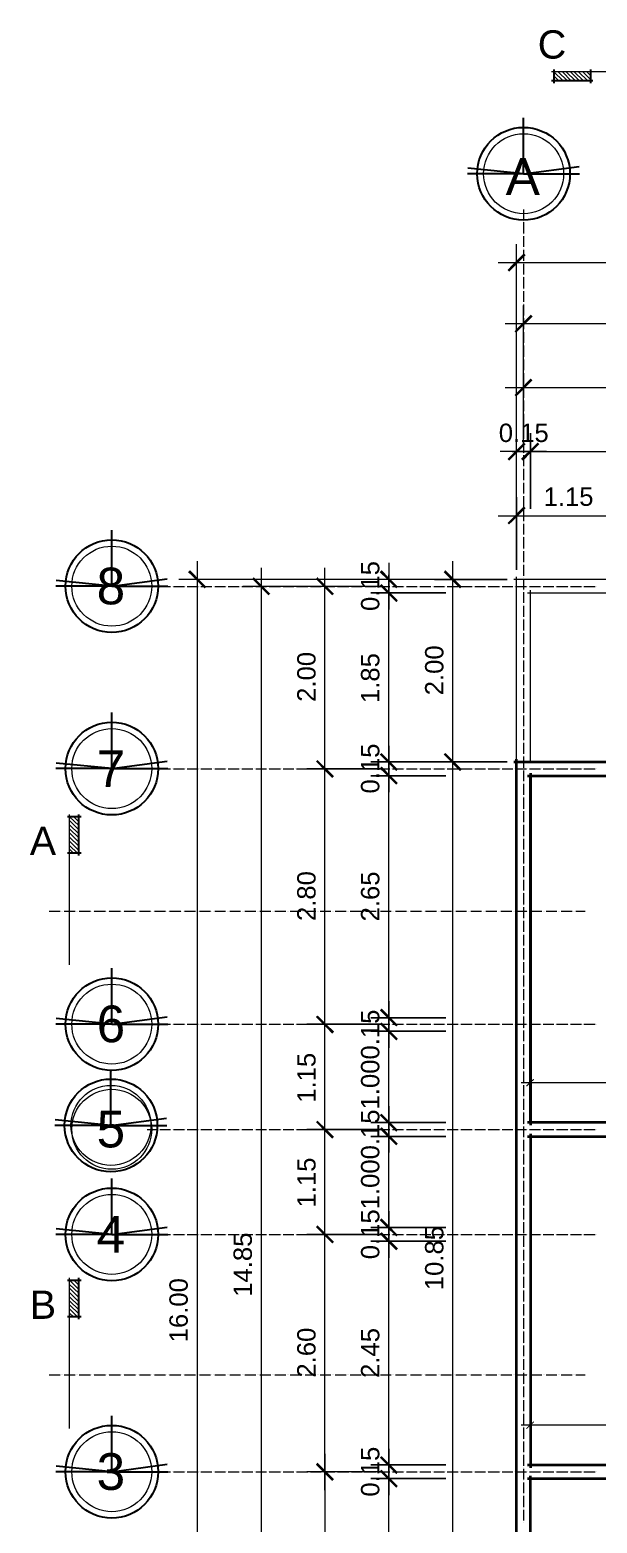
# Model space of a CAD drawing. Header units: millimetres. Extents: x 0 to 51.9, y -1.9 to 29.7.
# Drawn here: x 34.27 to 40.49, y 12.71 to 29.07 of the extents above; entities that cross this region are included whole.
import ezdxf

# ---------------------------------------------------------------- set-up
doc = ezdxf.new("R2010")
doc.units = ezdxf.units.MM
for name, color, linetype in [('PDF_0', 7, 'Continuous'), ('PDF_Acabados', 7, 'Continuous'), ('PDF_Arquitectura', 7, 'Continuous'), ('PDF_Ejes', 7, 'Continuous'), ('PDF_Muros', 7, 'Continuous'), ('PDF_Text', 7, 'Continuous')]:
    doc.layers.add(name, color=color, linetype=linetype)
doc.styles.add('PDF ArialMT', font='arial.ttf')

msp = doc.modelspace()

# ---------------------------------------------------------------- hatches: boundary and pattern name
at = {"layer": 'PDF_0', "transparency": 33554559}
for points in [[(39.703, 26.599), (39.682, 26.616), (39.504, 26.438), (39.521, 26.417)], [(39.779, 25.926), (39.758, 25.947), (39.58, 25.765), (39.597, 25.748)], [(39.779, 25.227), (39.758, 25.248), (39.58, 25.066), (39.597, 25.049)], [(39.504, 24.368), (39.521, 24.346), (39.703, 24.528), (39.682, 24.545)], [(39.673, 24.346), (39.851, 24.528), (39.834, 24.545), (39.652, 24.368)], [(39.703, 23.826), (39.682, 23.847), (39.504, 23.665), (39.521, 23.648)], [(36.185, 22.949), (36.202, 22.966), (36.024, 23.148), (36.003, 23.127)], [(36.883, 22.873), (36.905, 22.89), (36.723, 23.072), (36.706, 23.051)], [(37.582, 22.873), (37.603, 22.89), (37.421, 23.072), (37.404, 23.051)], [(38.124, 23.148), (38.103, 23.127), (38.285, 22.949), (38.302, 22.966)], [(38.983, 22.949), (39.004, 22.966), (38.822, 23.148), (38.805, 23.127)], [(38.103, 22.979), (38.285, 22.797), (38.302, 22.818), (38.124, 22.996)], [(38.302, 20.968), (38.124, 21.146), (38.103, 21.129), (38.285, 20.947)], [(39.004, 20.968), (38.822, 21.146), (38.805, 21.129), (38.983, 20.947)], [(37.603, 20.892), (37.421, 21.07), (37.404, 21.053), (37.582, 20.871)], [(38.103, 20.977), (38.285, 20.799), (38.302, 20.816), (38.124, 20.998)], [(38.302, 18.166), (38.124, 18.348), (38.103, 18.327), (38.285, 18.149)], [(37.603, 18.094), (37.421, 18.271), (37.404, 18.255), (37.582, 18.073)], [(38.103, 18.178), (38.285, 17.996), (38.302, 18.017), (38.124, 18.195)], [(39.796, 17.569), (39.788, 17.577), (39.707, 17.501), (39.716, 17.493)], [(38.302, 17.018), (38.124, 17.196), (38.103, 17.179), (38.285, 16.997)], [(37.603, 16.942), (37.421, 17.12), (37.404, 17.103), (37.582, 16.921)], [(38.103, 17.027), (38.285, 16.849), (38.302, 16.866), (38.124, 17.048)], [(38.302, 15.867), (38.124, 16.049), (38.103, 16.028), (38.285, 15.85)], [(37.603, 15.791), (37.421, 15.973), (37.404, 15.952), (37.582, 15.774)], [(38.103, 15.88), (38.285, 15.698), (38.302, 15.719), (38.124, 15.897)], [(39.796, 13.818), (39.788, 13.826), (39.707, 13.75), (39.716, 13.742)], [(38.302, 13.268), (38.124, 13.445), (38.103, 13.428), (38.285, 13.246)], [(37.603, 13.191), (37.421, 13.373), (37.404, 13.352), (37.582, 13.174)], [(38.103, 13.28), (38.285, 13.098), (38.302, 13.119), (38.124, 13.297)]]:
    msp.add_hatch(color=256, dxfattribs=at).paths.add_polyline_path(points)

# ---------------------------------------------------------------- linework, layer by layer
for p, q in [((39.68, 27.49), (39.68, 28.103)), ((39.68, 27.49), (39.066, 27.49)), ((39.68, 27.49), (39.069, 27.551)), ((39.68, 27.49), (40.288, 27.571)), ((39.68, 27.49), (40.293, 27.49)), ((35.167, 22.973), (35.167, 23.586)), ((35.167, 22.973), (34.553, 22.973)), ((35.167, 22.973), (34.556, 23.034)), ((35.167, 22.973), (35.775, 23.054)), ((35.167, 22.973), (35.78, 22.973)), ((35.167, 20.975), (35.167, 21.588)), ((35.167, 20.975), (34.553, 20.975)), ((35.167, 20.975), (34.556, 21.035)), ((35.167, 20.975), (35.775, 21.055)), ((35.167, 20.975), (35.78, 20.975)), ((35.167, 18.176), (35.167, 18.79)), ((35.167, 18.176), (34.553, 18.176)), ((35.167, 18.176), (34.556, 18.237)), ((35.167, 18.176), (35.775, 18.257)), ((35.167, 18.176), (35.78, 18.176)), ((35.158, 17.067), (35.158, 17.68)), ((35.158, 17.067), (34.544, 17.067)), ((35.158, 17.067), (34.547, 17.127)), ((35.158, 17.067), (35.766, 17.147)), ((35.158, 17.067), (35.771, 17.067)), ((35.167, 15.873), (35.167, 16.487)), ((35.167, 15.873), (34.553, 15.873)), ((35.167, 15.873), (34.556, 15.934)), ((35.167, 15.873), (35.775, 15.954)), ((35.167, 15.873), (35.78, 15.873)), ((35.167, 13.274), (35.167, 13.887)), ((35.167, 13.274), (34.553, 13.274)), ((35.167, 13.274), (34.556, 13.335)), ((35.167, 13.274), (35.775, 13.355)), ((35.167, 13.274), (35.78, 13.274))]:
    msp.add_line(p, q)
for centre in [(39.68, 27.49), (35.167, 22.973), (35.167, 20.975), (35.167, 18.176), (35.158, 17.067), (35.167, 15.873), (35.167, 13.274)]:
    msp.add_circle(centre, 0.508)
at = {"layer": 'PDF_Acabados', "lineweight": 25}
for points in [[(40.012, 28.631), (40.012, 28.483)], [(40.414, 28.631), (40.414, 28.483)], [(40.44, 28.508), (39.987, 28.508)], [(34.83, 20.447), (34.682, 20.447)], [(34.805, 20.024), (34.805, 20.473)], [(34.83, 20.05), (34.682, 20.05)], [(34.805, 14.944), (34.805, 15.397)], [(34.682, 15.372), (34.83, 15.372)], [(34.83, 14.969), (34.682, 14.969)]]:
    msp.add_lwpolyline(points, dxfattribs=at)
at = {"layer": 'PDF_Acabados', "color": 8, "lineweight": 5, "true_color": 0x808080}
for points in [[(41.638, 28.605), (39.987, 28.605)], [(34.703, 18.826), (34.703, 20.473)], [(34.703, 13.746), (34.703, 15.397)]]:
    msp.add_lwpolyline(points, dxfattribs=at)
at = {"layer": 'PDF_Acabados', "lineweight": 9}
for points in [[(40.012, 28.605), (40.114, 28.508)], [(40.012, 28.563), (40.067, 28.508)], [(40.012, 28.516), (40.025, 28.508)], [(40.059, 28.605), (40.16, 28.508)], [(40.105, 28.605), (40.203, 28.508)], [(40.147, 28.605), (40.249, 28.508)], [(40.194, 28.605), (40.291, 28.508)], [(40.236, 28.605), (40.338, 28.508)], [(40.283, 28.605), (40.385, 28.508)], [(40.33, 28.605), (40.414, 28.521)], [(40.372, 28.605), (40.414, 28.567)], [(34.703, 20.447), (34.805, 20.35)], [(34.75, 20.447), (34.805, 20.392)], [(34.796, 20.447), (34.805, 20.439)], [(34.703, 20.405), (34.805, 20.304)], [(34.703, 20.359), (34.805, 20.261)], [(34.703, 20.316), (34.805, 20.215)], [(34.703, 20.27), (34.805, 20.168)], [(34.703, 20.223), (34.805, 20.126)], [(34.703, 20.181), (34.805, 20.079)], [(34.703, 20.134), (34.792, 20.05)], [(34.703, 20.092), (34.746, 20.05)], [(34.703, 15.372), (34.805, 15.27)], [(34.703, 15.325), (34.805, 15.228)], [(34.703, 15.283), (34.805, 15.181)], [(34.703, 15.236), (34.805, 15.135)], [(34.75, 15.372), (34.805, 15.317)], [(34.796, 15.372), (34.805, 15.359)], [(34.703, 15.19), (34.805, 15.092)], [(34.703, 15.147), (34.805, 15.046)], [(34.703, 15.101), (34.805, 15.003)], [(34.703, 15.058), (34.792, 14.969)], [(34.703, 15.012), (34.746, 14.969)]]:
    msp.add_lwpolyline(points, dxfattribs=at)
at = {"layer": 'PDF_Arquitectura', "color": 250, "lineweight": 18, "true_color": 0x404040}
for points in [[(39.601, 23.949), (39.601, 23.153), (39.601, 26.717)], [(39.402, 26.518), (46.802, 26.518)], [(39.678, 25.223), (39.678, 26.048)], [(46.73, 25.845), (39.479, 25.845)], [(39.678, 24.52), (39.678, 25.346)], [(43.78, 25.147), (39.479, 25.147)], [(39.601, 23.821), (39.601, 24.647)], [(39.932, 24.448), (39.754, 24.448), (39.601, 24.448), (39.424, 24.448)], [(39.555, 24.448), (43.704, 24.448)], [(39.402, 23.745), (40.952, 23.745)], [(36.105, 6.85), (36.105, 23.246)], [(38.204, 23.229), (38.204, 23.047), (38.204, 22.899), (38.204, 22.717)], [(38.903, 20.845), (38.903, 23.246)], [(37.502, 20.773), (37.502, 23.174)], [(38.204, 20.845), (38.204, 23.098)], [(38.704, 23.047), (39.5, 23.047), (35.901, 23.047)], [(38.128, 22.971), (37.303, 22.971)], [(38.827, 23.047), (38.005, 23.047)], [(37.502, 17.971), (37.502, 21.171)], [(38.204, 21.226), (38.204, 21.049), (38.204, 20.896), (38.204, 20.718)], [(38.903, 9.999), (38.903, 21.248)], [(38.204, 18.047), (38.204, 21.095)], [(37.502, 16.824), (37.502, 18.373)], [(38.204, 18.428), (38.204, 18.246), (38.204, 18.098), (38.204, 17.916)], [(38.204, 16.896), (38.204, 18.297)], [(42.404, 17.535), (39.652, 17.535)], [(39.754, 17.171), (39.754, 17.636)], [(37.502, 15.672), (37.502, 17.222)], [(38.204, 17.277), (38.204, 17.099), (38.204, 16.946), (38.204, 16.769)], [(38.204, 15.748), (38.204, 17.145)], [(37.502, 13.073), (37.502, 16.074)], [(38.204, 16.129), (38.204, 15.947), (38.204, 15.799), (38.204, 15.617)], [(38.204, 13.149), (38.204, 15.998)], [(43.953, 13.784), (39.652, 13.784)], [(39.754, 13.454), (39.754, 13.886)], [(38.204, 13.526), (38.204, 13.348), (38.204, 13.2), (38.204, 13.018)], [(38.128, 13.272), (37.303, 13.272)], [(38.204, 10.148), (38.204, 13.399)]]:
    msp.add_lwpolyline(points, dxfattribs=at)
for points in [[(39.754, 24.647), (39.754, 23.821)], [(38.005, 22.899), (38.827, 22.899)], [(37.303, 20.972), (38.128, 20.972)], [(38.005, 21.049), (38.827, 21.049)], [(38.704, 21.049), (39.5, 21.049)], [(38.005, 20.896), (38.827, 20.896)], [(37.303, 18.174), (38.128, 18.174)], [(38.005, 18.246), (38.827, 18.246)], [(38.005, 18.098), (38.827, 18.098)], [(37.303, 17.023), (38.128, 17.023)], [(38.005, 17.099), (38.827, 17.099)], [(38.005, 16.946), (38.827, 16.946)], [(37.303, 15.871), (38.128, 15.871)], [(38.005, 15.947), (38.827, 15.947)], [(38.005, 15.799), (38.827, 15.799)], [(38.005, 13.348), (38.827, 13.348)], [(38.005, 13.2), (38.827, 13.2)]]:
    msp.add_lwpolyline(points, close=True, dxfattribs=at)
at = {"layer": 'PDF_Arquitectura', "lineweight": 5}
for points in [[(34.479, 19.414), (34.602, 19.414)], [(34.614, 19.414), (34.614, 19.414)], [(34.631, 19.414), (34.631, 19.414)], [(34.644, 19.414), (34.767, 19.414)], [(34.779, 19.414), (34.779, 19.414)], [(34.796, 19.414), (34.796, 19.414)], [(34.809, 19.414), (34.932, 19.414)], [(34.945, 19.414), (34.945, 19.414)], [(34.962, 19.414), (34.962, 19.414)], [(34.974, 19.414), (35.097, 19.414)], [(35.11, 19.414), (35.11, 19.414)], [(35.127, 19.414), (35.127, 19.414)], [(35.139, 19.414), (35.262, 19.414)], [(35.275, 19.414), (35.275, 19.414)], [(35.292, 19.414), (35.292, 19.414)], [(35.304, 19.414), (35.427, 19.414)], [(35.44, 19.414), (35.44, 19.414)], [(35.457, 19.414), (35.457, 19.414)], [(35.47, 19.414), (35.592, 19.414)], [(35.605, 19.414), (35.605, 19.414)], [(35.622, 19.414), (35.622, 19.414)], [(35.635, 19.414), (35.757, 19.414)], [(35.77, 19.414), (35.77, 19.414)], [(35.787, 19.414), (35.787, 19.414)], [(35.8, 19.414), (35.923, 19.414)], [(35.935, 19.414), (35.935, 19.414)], [(35.952, 19.414), (35.952, 19.414)], [(35.965, 19.414), (36.083, 19.414)], [(36.1, 19.414), (36.1, 19.414)], [(36.117, 19.414), (36.117, 19.414)], [(36.13, 19.414), (36.248, 19.414)], [(36.265, 19.414), (36.265, 19.414)], [(36.282, 19.414), (36.282, 19.414)], [(36.295, 19.414), (36.414, 19.414)], [(36.431, 19.414), (36.431, 19.414)], [(36.447, 19.414), (36.447, 19.414)], [(36.46, 19.414), (36.579, 19.414)], [(36.596, 19.414), (36.596, 19.414)], [(36.608, 19.414), (36.608, 19.414)], [(36.625, 19.414), (36.744, 19.414)], [(36.761, 19.414), (36.761, 19.414)], [(36.773, 19.414), (36.773, 19.414)], [(36.79, 19.414), (36.909, 19.414)], [(36.926, 19.414), (36.926, 19.414)], [(36.939, 19.414), (36.939, 19.414)], [(36.955, 19.414), (37.074, 19.414)], [(37.091, 19.414), (37.091, 19.414)], [(37.104, 19.414), (37.104, 19.414)], [(37.121, 19.414), (37.239, 19.414)], [(37.256, 19.414), (37.256, 19.414)], [(37.269, 19.414), (37.269, 19.414)], [(37.286, 19.414), (37.404, 19.414)], [(37.421, 19.414), (37.421, 19.414)], [(37.434, 19.414), (37.434, 19.414)], [(37.451, 19.414), (37.569, 19.414)], [(37.586, 19.414), (37.586, 19.414)], [(37.599, 19.414), (37.599, 19.414)], [(37.616, 19.414), (37.734, 19.414)], [(37.751, 19.414), (37.751, 19.414)], [(37.764, 19.414), (37.764, 19.414)], [(37.781, 19.414), (37.9, 19.414)], [(37.916, 19.414), (37.916, 19.414)], [(37.929, 19.414), (37.929, 19.414)], [(37.946, 19.414), (38.065, 19.414)], [(38.082, 19.414), (38.082, 19.414)], [(38.094, 19.414), (38.094, 19.414)], [(38.111, 19.414), (38.23, 19.414)], [(38.247, 19.414), (38.247, 19.414)], [(38.259, 19.414), (38.259, 19.414)], [(38.276, 19.414), (38.395, 19.414)], [(38.412, 19.414), (38.412, 19.414)], [(38.424, 19.414), (38.424, 19.414)], [(38.441, 19.414), (38.56, 19.414)], [(38.577, 19.414), (38.577, 19.414)], [(38.59, 19.414), (38.59, 19.414)], [(38.606, 19.414), (38.725, 19.414)], [(38.742, 19.414), (38.742, 19.414)], [(38.755, 19.414), (38.755, 19.414)], [(38.772, 19.414), (38.89, 19.414)], [(38.907, 19.414), (38.907, 19.414)], [(38.92, 19.414), (38.92, 19.414)], [(38.937, 19.414), (39.055, 19.414)], [(39.072, 19.414), (39.072, 19.414)], [(39.085, 19.414), (39.085, 19.414)], [(39.102, 19.414), (39.22, 19.414)], [(39.237, 19.414), (39.237, 19.414)], [(39.25, 19.414), (39.25, 19.414)], [(39.267, 19.414), (39.385, 19.414)], [(39.402, 19.414), (39.402, 19.414)], [(39.415, 19.414), (39.415, 19.414)], [(39.432, 19.414), (39.551, 19.414)], [(39.567, 19.414), (39.567, 19.414)], [(39.58, 19.414), (39.58, 19.414)], [(39.597, 19.414), (39.716, 19.414)], [(39.728, 19.414), (39.728, 19.414)], [(39.745, 19.414), (39.745, 19.414)], [(39.762, 19.414), (39.881, 19.414)], [(39.893, 19.414), (39.893, 19.414)], [(39.91, 19.414), (39.91, 19.414)], [(39.927, 19.414), (40.046, 19.414)], [(40.059, 19.414), (40.059, 19.414)], [(40.075, 19.414), (40.075, 19.414)], [(40.092, 19.414), (40.211, 19.414)], [(40.224, 19.414), (40.224, 19.414)], [(40.241, 19.414), (40.241, 19.414)], [(40.253, 19.414), (40.355, 19.414)], [(34.479, 14.334), (34.602, 14.334)], [(34.614, 14.334), (34.614, 14.334)], [(34.631, 14.334), (34.631, 14.334)], [(34.644, 14.334), (34.767, 14.334)], [(34.779, 14.334), (34.779, 14.334)], [(34.796, 14.334), (34.796, 14.334)], [(34.809, 14.334), (34.932, 14.334)], [(34.945, 14.334), (34.945, 14.334)], [(34.962, 14.334), (34.962, 14.334)], [(34.974, 14.334), (35.097, 14.334)], [(35.11, 14.334), (35.11, 14.334)], [(35.127, 14.334), (35.127, 14.334)], [(35.139, 14.334), (35.262, 14.334)], [(35.275, 14.334), (35.275, 14.334)], [(35.292, 14.334), (35.292, 14.334)], [(35.304, 14.334), (35.427, 14.334)], [(35.44, 14.334), (35.44, 14.334)], [(35.457, 14.334), (35.457, 14.334)], [(35.47, 14.334), (35.592, 14.334)], [(35.605, 14.334), (35.605, 14.334)], [(35.622, 14.334), (35.622, 14.334)], [(35.635, 14.334), (35.757, 14.334)], [(35.77, 14.334), (35.77, 14.334)], [(35.787, 14.334), (35.787, 14.334)], [(35.8, 14.334), (35.923, 14.334)], [(35.935, 14.334), (35.935, 14.334)], [(35.952, 14.334), (35.952, 14.334)], [(35.965, 14.334), (36.083, 14.334)], [(36.1, 14.334), (36.1, 14.334)], [(36.117, 14.334), (36.117, 14.334)], [(36.13, 14.334), (36.248, 14.334)], [(36.265, 14.334), (36.265, 14.334)], [(36.282, 14.334), (36.282, 14.334)], [(36.295, 14.334), (36.414, 14.334)], [(36.431, 14.334), (36.431, 14.334)], [(36.447, 14.334), (36.447, 14.334)], [(36.46, 14.334), (36.579, 14.334)], [(36.596, 14.334), (36.596, 14.334)], [(36.608, 14.334), (36.608, 14.334)], [(36.625, 14.334), (36.744, 14.334)], [(36.761, 14.334), (36.761, 14.334)], [(36.773, 14.334), (36.773, 14.334)], [(36.79, 14.334), (36.909, 14.334)], [(36.926, 14.334), (36.926, 14.334)], [(36.939, 14.334), (36.939, 14.334)], [(36.955, 14.334), (37.074, 14.334)], [(37.091, 14.334), (37.091, 14.334)], [(37.104, 14.334), (37.104, 14.334)], [(37.121, 14.334), (37.239, 14.334)], [(37.256, 14.334), (37.256, 14.334)], [(37.269, 14.334), (37.269, 14.334)], [(37.286, 14.334), (37.404, 14.334)], [(37.421, 14.334), (37.421, 14.334)], [(37.434, 14.334), (37.434, 14.334)], [(37.451, 14.334), (37.569, 14.334)], [(37.586, 14.334), (37.586, 14.334)], [(37.599, 14.334), (37.599, 14.334)], [(37.616, 14.334), (37.734, 14.334)], [(37.751, 14.334), (37.751, 14.334)], [(37.764, 14.334), (37.764, 14.334)], [(37.781, 14.334), (37.9, 14.334)], [(37.916, 14.334), (37.916, 14.334)], [(37.929, 14.334), (37.929, 14.334)], [(37.946, 14.334), (38.065, 14.334)], [(38.082, 14.334), (38.082, 14.334)], [(38.094, 14.334), (38.094, 14.334)], [(38.111, 14.334), (38.23, 14.334)], [(38.247, 14.334), (38.247, 14.334)], [(38.259, 14.334), (38.259, 14.334)], [(38.276, 14.334), (38.395, 14.334)], [(38.412, 14.334), (38.412, 14.334)], [(38.424, 14.334), (38.424, 14.334)], [(38.441, 14.334), (38.56, 14.334)], [(38.577, 14.334), (38.577, 14.334)], [(38.59, 14.334), (38.59, 14.334)], [(38.606, 14.334), (38.725, 14.334)], [(38.742, 14.334), (38.742, 14.334)], [(38.755, 14.334), (38.755, 14.334)], [(38.772, 14.334), (38.89, 14.334)], [(38.907, 14.334), (38.907, 14.334)], [(38.92, 14.334), (38.92, 14.334)], [(38.937, 14.334), (39.055, 14.334)], [(39.072, 14.334), (39.072, 14.334)], [(39.085, 14.334), (39.085, 14.334)], [(39.102, 14.334), (39.22, 14.334)], [(39.237, 14.334), (39.237, 14.334)], [(39.25, 14.334), (39.25, 14.334)], [(39.267, 14.334), (39.385, 14.334)], [(39.402, 14.334), (39.402, 14.334)], [(39.415, 14.334), (39.415, 14.334)], [(39.432, 14.334), (39.551, 14.334)], [(39.567, 14.334), (39.567, 14.334)], [(39.58, 14.334), (39.58, 14.334)], [(39.597, 14.334), (39.716, 14.334)], [(39.728, 14.334), (39.728, 14.334)], [(39.745, 14.334), (39.745, 14.334)], [(39.762, 14.334), (39.881, 14.334)], [(39.893, 14.334), (39.893, 14.334)], [(39.91, 14.334), (39.91, 14.334)], [(39.927, 14.334), (40.046, 14.334)], [(40.059, 14.334), (40.059, 14.334)], [(40.075, 14.334), (40.075, 14.334)], [(40.092, 14.334), (40.211, 14.334)], [(40.224, 14.334), (40.224, 14.334)], [(40.241, 14.334), (40.241, 14.334)], [(40.253, 14.334), (40.355, 14.334)]]:
    msp.add_lwpolyline(points, dxfattribs=at)
at = {"layer": 'PDF_Ejes', "lineweight": 9}
for points in [[(39.678, 27.098), (39.678, 26.988)], [(39.678, 26.971), (39.678, 26.971)], [(39.678, 26.958), (39.678, 26.836)], [(39.678, 26.823), (39.678, 26.823)], [(39.678, 26.806), (39.678, 26.688)], [(39.678, 26.671), (39.678, 26.671)], [(39.678, 26.658), (39.678, 26.535)], [(39.678, 26.522), (39.678, 26.522)], [(39.678, 26.505), (39.678, 26.387)], [(39.678, 26.37), (39.678, 26.37)], [(39.678, 26.357), (39.678, 26.235)], [(39.678, 26.222), (39.678, 26.222)], [(39.678, 26.205), (39.678, 26.086)], [(39.678, 26.074), (39.678, 26.074)], [(39.678, 26.057), (39.678, 25.938)], [(39.678, 25.921), (39.678, 25.921)], [(39.678, 25.909), (39.678, 25.786)], [(39.678, 25.773), (39.678, 25.773)], [(39.678, 25.756), (39.678, 25.638)], [(39.678, 25.621), (39.678, 25.621)], [(39.678, 25.608), (39.678, 25.485)], [(39.678, 25.473), (39.678, 25.473)], [(39.678, 25.456), (39.678, 25.337)], [(39.678, 25.32), (39.678, 25.32)], [(39.678, 25.307), (39.678, 25.185)], [(39.678, 25.172), (39.678, 25.172)], [(39.678, 25.155), (39.678, 25.036)], [(39.678, 25.024), (39.678, 25.024)], [(39.678, 25.007), (39.678, 24.888)], [(39.678, 24.871), (39.678, 24.871)], [(39.678, 24.859), (39.678, 24.736)], [(39.678, 24.723), (39.678, 24.723)], [(39.678, 24.706), (39.678, 24.588)], [(39.678, 24.571), (39.678, 24.571)], [(39.678, 24.558), (39.678, 24.435)], [(39.678, 24.423), (39.678, 24.423)], [(39.678, 24.406), (39.678, 24.287)], [(39.678, 24.27), (39.678, 24.27)], [(39.678, 24.258), (39.678, 24.135)], [(39.678, 24.122), (39.678, 24.122)], [(39.678, 24.105), (39.678, 23.987)], [(39.678, 23.974), (39.678, 23.974)], [(39.678, 23.957), (39.678, 23.838)], [(39.678, 23.821), (39.678, 23.821)], [(39.678, 23.809), (39.678, 23.686)], [(39.678, 23.673), (39.678, 23.673)], [(39.678, 23.656), (39.678, 23.538)], [(39.678, 23.521), (39.678, 23.521)], [(39.678, 23.508), (39.678, 23.385)], [(39.678, 23.373), (39.678, 23.373)], [(39.678, 23.356), (39.678, 23.237)], [(39.678, 23.22), (39.678, 23.22)], [(39.678, 23.208), (39.678, 23.085)], [(39.678, 23.072), (39.678, 23.072)], [(35.554, 22.971), (35.664, 22.971)], [(35.677, 22.971), (35.677, 22.971)], [(35.694, 22.971), (35.812, 22.971)], [(35.829, 22.971), (35.829, 22.971)], [(35.842, 22.971), (35.965, 22.971)], [(35.978, 22.971), (35.978, 22.971)], [(35.994, 22.971), (36.113, 22.971)], [(36.13, 22.971), (36.13, 22.971)], [(36.143, 22.971), (36.265, 22.971)], [(36.278, 22.971), (36.278, 22.971)], [(36.295, 22.971), (36.414, 22.971)], [(36.426, 22.971), (36.426, 22.971)], [(36.443, 22.971), (36.562, 22.971)], [(36.579, 22.971), (36.579, 22.971)], [(36.591, 22.971), (36.714, 22.971)], [(36.727, 22.971), (36.727, 22.971)], [(36.744, 22.971), (36.862, 22.971)], [(36.879, 22.971), (36.879, 22.971)], [(36.892, 22.971), (37.015, 22.971)], [(37.027, 22.971), (37.027, 22.971)], [(37.044, 22.971), (37.163, 22.971)], [(37.18, 22.971), (37.18, 22.971)], [(37.193, 22.971), (37.315, 22.971)], [(37.328, 22.971), (37.328, 22.971)], [(37.345, 22.971), (37.463, 22.971)], [(37.48, 22.971), (37.48, 22.971)], [(37.493, 22.971), (37.612, 22.971)], [(37.629, 22.971), (37.629, 22.971)], [(37.641, 22.971), (37.764, 22.971)], [(37.777, 22.971), (37.777, 22.971)], [(37.794, 22.971), (37.912, 22.971)], [(37.929, 22.971), (37.929, 22.971)], [(37.942, 22.971), (38.065, 22.971)], [(38.077, 22.971), (38.077, 22.971)], [(38.094, 22.971), (38.213, 22.971)], [(38.23, 22.971), (38.23, 22.971)], [(38.242, 22.971), (38.365, 22.971)], [(38.378, 22.971), (38.378, 22.971)], [(38.395, 22.971), (38.513, 22.971)], [(38.53, 22.971), (38.53, 22.971)], [(38.543, 22.971), (38.662, 22.971)], [(38.678, 22.971), (38.678, 22.971)], [(38.695, 22.971), (38.814, 22.971)], [(38.827, 22.971), (38.827, 22.971)], [(38.844, 22.971), (38.962, 22.971)], [(38.979, 22.971), (38.979, 22.971)], [(38.992, 22.971), (39.115, 22.971)], [(39.127, 22.971), (39.127, 22.971)], [(39.144, 22.971), (39.263, 22.971)], [(39.28, 22.971), (39.28, 22.971)], [(39.292, 22.971), (39.415, 22.971)], [(39.428, 22.971), (39.428, 22.971)], [(39.445, 22.971), (39.563, 22.971)], [(39.58, 22.971), (39.58, 22.971)], [(39.593, 22.971), (39.711, 22.971)], [(39.678, 23.055), (39.678, 22.937)], [(39.678, 22.924), (39.678, 22.924)], [(39.678, 22.907), (39.678, 22.789)], [(39.728, 22.971), (39.728, 22.971)], [(39.745, 22.971), (39.864, 22.971)], [(39.877, 22.971), (39.877, 22.971)], [(39.893, 22.971), (40.012, 22.971)], [(40.029, 22.971), (40.029, 22.971)], [(40.042, 22.971), (40.164, 22.971)], [(40.177, 22.971), (40.177, 22.971)], [(40.194, 22.971), (40.313, 22.971)], [(40.33, 22.971), (40.33, 22.971)], [(40.342, 22.971), (40.465, 22.971)], [(40.478, 22.971), (40.478, 22.971)], [(39.678, 22.772), (39.678, 22.772)], [(39.678, 22.759), (39.678, 22.636)], [(39.678, 22.623), (39.678, 22.623)], [(39.678, 22.607), (39.678, 22.488)], [(39.678, 22.471), (39.678, 22.471)], [(39.678, 22.458), (39.678, 22.336)], [(39.678, 22.323), (39.678, 22.323)], [(39.678, 22.306), (39.678, 22.187)], [(39.678, 22.17), (39.678, 22.17)], [(39.678, 22.158), (39.678, 22.035)], [(39.678, 22.022), (39.678, 22.022)], [(39.678, 22.005), (39.678, 21.887)], [(39.678, 21.874), (39.678, 21.874)], [(39.678, 21.857), (39.678, 21.739)], [(39.678, 21.722), (39.678, 21.722)], [(39.678, 21.709), (39.678, 21.586)], [(39.678, 21.574), (39.678, 21.574)], [(39.678, 21.557), (39.678, 21.438)], [(39.678, 21.421), (39.678, 21.421)], [(39.678, 21.408), (39.678, 21.286)], [(39.678, 21.273), (39.678, 21.273)], [(39.678, 21.256), (39.678, 21.138)], [(39.678, 21.121), (39.678, 21.121)], [(39.678, 21.108), (39.678, 20.985)], [(35.554, 20.972), (35.664, 20.972)], [(35.677, 20.972), (35.677, 20.972)], [(35.694, 20.972), (35.812, 20.972)], [(35.829, 20.972), (35.829, 20.972)], [(35.842, 20.972), (35.965, 20.972)], [(35.978, 20.972), (35.978, 20.972)], [(35.994, 20.972), (36.113, 20.972)], [(36.13, 20.972), (36.13, 20.972)], [(36.143, 20.972), (36.265, 20.972)], [(36.278, 20.972), (36.278, 20.972)], [(36.295, 20.972), (36.414, 20.972)], [(36.426, 20.972), (36.426, 20.972)], [(36.443, 20.972), (36.562, 20.972)], [(36.579, 20.972), (36.579, 20.972)], [(36.591, 20.972), (36.714, 20.972)], [(36.727, 20.972), (36.727, 20.972)], [(36.744, 20.972), (36.862, 20.972)], [(36.879, 20.972), (36.879, 20.972)], [(36.892, 20.972), (37.015, 20.972)], [(37.027, 20.972), (37.027, 20.972)], [(37.044, 20.972), (37.163, 20.972)], [(37.18, 20.972), (37.18, 20.972)], [(37.193, 20.972), (37.315, 20.972)], [(37.328, 20.972), (37.328, 20.972)], [(37.345, 20.972), (37.463, 20.972)], [(37.48, 20.972), (37.48, 20.972)], [(37.493, 20.972), (37.612, 20.972)], [(37.629, 20.972), (37.629, 20.972)], [(37.641, 20.972), (37.764, 20.972)], [(37.777, 20.972), (37.777, 20.972)], [(37.794, 20.972), (37.912, 20.972)], [(37.929, 20.972), (37.929, 20.972)], [(37.942, 20.972), (38.065, 20.972)], [(38.077, 20.972), (38.077, 20.972)], [(38.094, 20.972), (38.213, 20.972)], [(38.23, 20.972), (38.23, 20.972)], [(38.242, 20.972), (38.365, 20.972)], [(38.378, 20.972), (38.378, 20.972)], [(38.395, 20.972), (38.513, 20.972)], [(38.53, 20.972), (38.53, 20.972)], [(38.543, 20.972), (38.662, 20.972)], [(38.678, 20.972), (38.678, 20.972)], [(38.695, 20.972), (38.814, 20.972)], [(38.827, 20.972), (38.827, 20.972)], [(38.844, 20.972), (38.962, 20.972)], [(38.979, 20.972), (38.979, 20.972)], [(38.992, 20.972), (39.115, 20.972)], [(39.127, 20.972), (39.127, 20.972)], [(39.144, 20.972), (39.263, 20.972)], [(39.28, 20.972), (39.28, 20.972)], [(39.292, 20.972), (39.415, 20.972)], [(39.428, 20.972), (39.428, 20.972)], [(39.445, 20.972), (39.563, 20.972)], [(39.58, 20.972), (39.58, 20.972)], [(39.593, 20.972), (39.711, 20.972)], [(39.678, 20.972), (39.678, 20.972)], [(39.678, 20.955), (39.678, 20.837)], [(39.728, 20.972), (39.728, 20.972)], [(39.745, 20.972), (39.864, 20.972)], [(39.877, 20.972), (39.877, 20.972)], [(39.893, 20.972), (40.012, 20.972)], [(40.029, 20.972), (40.029, 20.972)], [(40.042, 20.972), (40.164, 20.972)], [(40.177, 20.972), (40.177, 20.972)], [(40.194, 20.972), (40.313, 20.972)], [(40.33, 20.972), (40.33, 20.972)], [(40.342, 20.972), (40.465, 20.972)], [(40.478, 20.972), (40.478, 20.972)], [(39.678, 20.82), (39.678, 20.82)], [(39.678, 20.807), (39.678, 20.689)], [(39.678, 20.672), (39.678, 20.672)], [(39.678, 20.659), (39.678, 20.536)], [(39.678, 20.524), (39.678, 20.524)], [(39.678, 20.507), (39.678, 20.388)], [(39.678, 20.371), (39.678, 20.371)], [(39.678, 20.359), (39.678, 20.236)], [(39.678, 20.223), (39.678, 20.223)], [(39.678, 20.206), (39.678, 20.088)], [(39.678, 20.071), (39.678, 20.071)], [(39.678, 20.058), (39.678, 19.935)], [(39.678, 19.923), (39.678, 19.923)], [(39.678, 19.906), (39.678, 19.787)], [(39.678, 19.77), (39.678, 19.77)], [(39.678, 19.757), (39.678, 19.639)], [(39.678, 19.622), (39.678, 19.622)], [(39.678, 19.609), (39.678, 19.486)], [(39.678, 19.474), (39.678, 19.474)], [(39.678, 19.457), (39.678, 19.338)], [(39.678, 19.321), (39.678, 19.321)], [(39.678, 19.309), (39.678, 19.186)], [(39.678, 19.173), (39.678, 19.173)], [(39.678, 19.156), (39.678, 19.038)], [(39.678, 19.021), (39.678, 19.021)], [(39.678, 19.008), (39.678, 18.885)], [(39.678, 18.873), (39.678, 18.873)], [(39.678, 18.856), (39.678, 18.737)], [(39.678, 18.72), (39.678, 18.72)], [(39.678, 18.708), (39.678, 18.589)], [(39.678, 18.572), (39.678, 18.572)], [(39.678, 18.559), (39.678, 18.437)], [(39.678, 18.424), (39.678, 18.424)], [(39.678, 18.407), (39.678, 18.288)], [(35.554, 18.174), (35.664, 18.174)], [(35.677, 18.174), (35.677, 18.174)], [(35.694, 18.174), (35.812, 18.174)], [(35.829, 18.174), (35.829, 18.174)], [(35.842, 18.174), (35.965, 18.174)], [(35.978, 18.174), (35.978, 18.174)], [(35.994, 18.174), (36.113, 18.174)], [(36.13, 18.174), (36.13, 18.174)], [(36.143, 18.174), (36.265, 18.174)], [(36.278, 18.174), (36.278, 18.174)], [(36.295, 18.174), (36.414, 18.174)], [(36.426, 18.174), (36.426, 18.174)], [(36.443, 18.174), (36.562, 18.174)], [(36.579, 18.174), (36.579, 18.174)], [(36.591, 18.174), (36.714, 18.174)], [(36.727, 18.174), (36.727, 18.174)], [(36.744, 18.174), (36.862, 18.174)], [(36.879, 18.174), (36.879, 18.174)], [(36.892, 18.174), (37.015, 18.174)], [(37.027, 18.174), (37.027, 18.174)], [(37.044, 18.174), (37.163, 18.174)], [(37.18, 18.174), (37.18, 18.174)], [(37.193, 18.174), (37.315, 18.174)], [(37.328, 18.174), (37.328, 18.174)], [(37.345, 18.174), (37.463, 18.174)], [(37.48, 18.174), (37.48, 18.174)], [(37.493, 18.174), (37.612, 18.174)], [(37.629, 18.174), (37.629, 18.174)], [(37.641, 18.174), (37.764, 18.174)], [(37.777, 18.174), (37.777, 18.174)], [(37.794, 18.174), (37.912, 18.174)], [(37.929, 18.174), (37.929, 18.174)], [(37.942, 18.174), (38.065, 18.174)], [(38.077, 18.174), (38.077, 18.174)], [(38.094, 18.174), (38.213, 18.174)], [(38.23, 18.174), (38.23, 18.174)], [(38.242, 18.174), (38.365, 18.174)], [(38.378, 18.174), (38.378, 18.174)], [(38.395, 18.174), (38.513, 18.174)], [(38.53, 18.174), (38.53, 18.174)], [(38.543, 18.174), (38.662, 18.174)], [(38.678, 18.174), (38.678, 18.174)], [(38.695, 18.174), (38.814, 18.174)], [(38.827, 18.174), (38.827, 18.174)], [(38.844, 18.174), (38.962, 18.174)], [(38.979, 18.174), (38.979, 18.174)], [(38.992, 18.174), (39.115, 18.174)], [(39.127, 18.174), (39.127, 18.174)], [(39.144, 18.174), (39.263, 18.174)], [(39.28, 18.174), (39.28, 18.174)], [(39.292, 18.174), (39.415, 18.174)], [(39.428, 18.174), (39.428, 18.174)], [(39.445, 18.174), (39.563, 18.174)], [(39.58, 18.174), (39.58, 18.174)], [(39.593, 18.174), (39.711, 18.174)], [(39.678, 18.271), (39.678, 18.271)], [(39.678, 18.259), (39.678, 18.136)], [(39.728, 18.174), (39.728, 18.174)], [(39.745, 18.174), (39.864, 18.174)], [(39.877, 18.174), (39.877, 18.174)], [(39.893, 18.174), (40.012, 18.174)], [(40.029, 18.174), (40.029, 18.174)], [(40.042, 18.174), (40.164, 18.174)], [(40.177, 18.174), (40.177, 18.174)], [(40.194, 18.174), (40.313, 18.174)], [(40.33, 18.174), (40.33, 18.174)], [(40.342, 18.174), (40.465, 18.174)], [(40.478, 18.174), (40.478, 18.174)], [(39.678, 18.123), (39.678, 18.123)], [(39.678, 18.106), (39.678, 17.988)], [(39.678, 17.971), (39.678, 17.971)], [(39.678, 17.958), (39.678, 17.835)], [(39.678, 17.823), (39.678, 17.823)], [(39.678, 17.806), (39.678, 17.687)], [(39.678, 17.67), (39.678, 17.67)], [(39.678, 17.658), (39.678, 17.539)], [(39.678, 17.522), (39.678, 17.522)], [(39.678, 17.509), (39.678, 17.387)], [(39.678, 17.374), (39.678, 17.374)], [(39.678, 17.357), (39.678, 17.239)], [(39.678, 17.222), (39.678, 17.222)], [(39.678, 17.209), (39.678, 17.086)], [(35.554, 17.023), (35.664, 17.023)], [(35.677, 17.023), (35.677, 17.023)], [(35.694, 17.023), (35.812, 17.023)], [(35.829, 17.023), (35.829, 17.023)], [(35.842, 17.023), (35.965, 17.023)], [(35.978, 17.023), (35.978, 17.023)], [(35.994, 17.023), (36.113, 17.023)], [(36.13, 17.023), (36.13, 17.023)], [(36.143, 17.023), (36.265, 17.023)], [(36.278, 17.023), (36.278, 17.023)], [(36.295, 17.023), (36.414, 17.023)], [(36.426, 17.023), (36.426, 17.023)], [(36.443, 17.023), (36.562, 17.023)], [(36.579, 17.023), (36.579, 17.023)], [(36.591, 17.023), (36.714, 17.023)], [(36.727, 17.023), (36.727, 17.023)], [(36.744, 17.023), (36.862, 17.023)], [(36.879, 17.023), (36.879, 17.023)], [(36.892, 17.023), (37.015, 17.023)], [(37.027, 17.023), (37.027, 17.023)], [(37.044, 17.023), (37.163, 17.023)], [(37.18, 17.023), (37.18, 17.023)], [(37.193, 17.023), (37.315, 17.023)], [(37.328, 17.023), (37.328, 17.023)], [(37.345, 17.023), (37.463, 17.023)], [(37.48, 17.023), (37.48, 17.023)], [(37.493, 17.023), (37.612, 17.023)], [(37.629, 17.023), (37.629, 17.023)], [(37.641, 17.023), (37.764, 17.023)], [(37.777, 17.023), (37.777, 17.023)], [(37.794, 17.023), (37.912, 17.023)], [(37.929, 17.023), (37.929, 17.023)], [(37.942, 17.023), (38.065, 17.023)], [(38.077, 17.023), (38.077, 17.023)], [(38.094, 17.023), (38.213, 17.023)], [(38.23, 17.023), (38.23, 17.023)], [(38.242, 17.023), (38.365, 17.023)], [(38.378, 17.023), (38.378, 17.023)], [(38.395, 17.023), (38.513, 17.023)], [(38.53, 17.023), (38.53, 17.023)], [(38.543, 17.023), (38.662, 17.023)], [(38.678, 17.023), (38.678, 17.023)], [(38.695, 17.023), (38.814, 17.023)], [(38.827, 17.023), (38.827, 17.023)], [(38.844, 17.023), (38.962, 17.023)], [(38.979, 17.023), (38.979, 17.023)], [(38.992, 17.023), (39.115, 17.023)], [(39.127, 17.023), (39.127, 17.023)], [(39.144, 17.023), (39.263, 17.023)], [(39.28, 17.023), (39.28, 17.023)], [(39.292, 17.023), (39.415, 17.023)], [(39.428, 17.023), (39.428, 17.023)], [(39.445, 17.023), (39.563, 17.023)], [(39.58, 17.023), (39.58, 17.023)], [(39.593, 17.023), (39.711, 17.023)], [(39.678, 17.073), (39.678, 17.073)], [(39.678, 17.056), (39.678, 16.938)], [(39.728, 17.023), (39.728, 17.023)], [(39.745, 17.023), (39.864, 17.023)], [(39.877, 17.023), (39.877, 17.023)], [(39.893, 17.023), (40.012, 17.023)], [(40.029, 17.023), (40.029, 17.023)], [(40.042, 17.023), (40.164, 17.023)], [(40.177, 17.023), (40.177, 17.023)], [(40.194, 17.023), (40.313, 17.023)], [(40.33, 17.023), (40.33, 17.023)], [(40.342, 17.023), (40.465, 17.023)], [(40.478, 17.023), (40.478, 17.023)], [(39.678, 16.921), (39.678, 16.921)], [(39.678, 16.908), (39.678, 16.786)], [(39.678, 16.773), (39.678, 16.773)], [(39.678, 16.756), (39.678, 16.637)], [(39.678, 16.62), (39.678, 16.62)], [(39.678, 16.608), (39.678, 16.489)], [(39.678, 16.472), (39.678, 16.472)], [(39.678, 16.46), (39.678, 16.337)], [(39.678, 16.324), (39.678, 16.324)], [(39.678, 16.307), (39.678, 16.189)], [(39.678, 16.172), (39.678, 16.172)], [(39.678, 16.159), (39.678, 16.036)], [(35.554, 15.871), (35.664, 15.871)], [(35.677, 15.871), (35.677, 15.871)], [(35.694, 15.871), (35.812, 15.871)], [(35.829, 15.871), (35.829, 15.871)], [(35.842, 15.871), (35.965, 15.871)], [(35.978, 15.871), (35.978, 15.871)], [(35.994, 15.871), (36.113, 15.871)], [(36.13, 15.871), (36.13, 15.871)], [(36.143, 15.871), (36.265, 15.871)], [(36.278, 15.871), (36.278, 15.871)], [(36.295, 15.871), (36.414, 15.871)], [(36.426, 15.871), (36.426, 15.871)], [(36.443, 15.871), (36.562, 15.871)], [(36.579, 15.871), (36.579, 15.871)], [(36.591, 15.871), (36.714, 15.871)], [(36.727, 15.871), (36.727, 15.871)], [(36.744, 15.871), (36.862, 15.871)], [(36.879, 15.871), (36.879, 15.871)], [(36.892, 15.871), (37.015, 15.871)], [(37.027, 15.871), (37.027, 15.871)], [(37.044, 15.871), (37.163, 15.871)], [(37.18, 15.871), (37.18, 15.871)], [(37.193, 15.871), (37.315, 15.871)], [(37.328, 15.871), (37.328, 15.871)], [(37.345, 15.871), (37.463, 15.871)], [(37.48, 15.871), (37.48, 15.871)], [(37.493, 15.871), (37.612, 15.871)], [(37.629, 15.871), (37.629, 15.871)], [(37.641, 15.871), (37.764, 15.871)], [(37.777, 15.871), (37.777, 15.871)], [(37.794, 15.871), (37.912, 15.871)], [(37.929, 15.871), (37.929, 15.871)], [(37.942, 15.871), (38.065, 15.871)], [(38.077, 15.871), (38.077, 15.871)], [(38.094, 15.871), (38.213, 15.871)], [(38.23, 15.871), (38.23, 15.871)], [(38.242, 15.871), (38.365, 15.871)], [(38.378, 15.871), (38.378, 15.871)], [(38.395, 15.871), (38.513, 15.871)], [(38.53, 15.871), (38.53, 15.871)], [(38.543, 15.871), (38.662, 15.871)], [(38.678, 15.871), (38.678, 15.871)], [(38.695, 15.871), (38.814, 15.871)], [(38.827, 15.871), (38.827, 15.871)], [(38.844, 15.871), (38.962, 15.871)], [(38.979, 15.871), (38.979, 15.871)], [(38.992, 15.871), (39.115, 15.871)], [(39.127, 15.871), (39.127, 15.871)], [(39.144, 15.871), (39.263, 15.871)], [(39.28, 15.871), (39.28, 15.871)], [(39.292, 15.871), (39.415, 15.871)], [(39.428, 15.871), (39.428, 15.871)], [(39.445, 15.871), (39.563, 15.871)], [(39.58, 15.871), (39.58, 15.871)], [(39.593, 15.871), (39.711, 15.871)], [(39.678, 16.024), (39.678, 16.024)], [(39.678, 16.007), (39.678, 15.888)], [(39.678, 15.871), (39.678, 15.871)], [(39.728, 15.871), (39.728, 15.871)], [(39.745, 15.871), (39.864, 15.871)], [(39.877, 15.871), (39.877, 15.871)], [(39.893, 15.871), (40.012, 15.871)], [(40.029, 15.871), (40.029, 15.871)], [(40.042, 15.871), (40.164, 15.871)], [(40.177, 15.871), (40.177, 15.871)], [(40.194, 15.871), (40.313, 15.871)], [(40.33, 15.871), (40.33, 15.871)], [(40.342, 15.871), (40.465, 15.871)], [(40.478, 15.871), (40.478, 15.871)], [(39.678, 15.858), (39.678, 15.736)], [(39.678, 15.723), (39.678, 15.723)], [(39.678, 15.706), (39.678, 15.587)], [(39.678, 15.571), (39.678, 15.571)], [(39.678, 15.558), (39.678, 15.439)], [(39.678, 15.422), (39.678, 15.422)], [(39.678, 15.41), (39.678, 15.287)], [(39.678, 15.274), (39.678, 15.274)], [(39.678, 15.257), (39.678, 15.139)], [(39.678, 15.122), (39.678, 15.122)], [(39.678, 15.109), (39.678, 14.986)], [(39.678, 14.974), (39.678, 14.974)], [(39.678, 14.957), (39.678, 14.838)], [(39.678, 14.821), (39.678, 14.821)], [(39.678, 14.809), (39.678, 14.686)], [(39.678, 14.673), (39.678, 14.673)], [(39.678, 14.656), (39.678, 14.538)], [(39.678, 14.521), (39.678, 14.521)], [(39.678, 14.508), (39.678, 14.389)], [(39.678, 14.372), (39.678, 14.372)], [(39.678, 14.356), (39.678, 14.237)], [(39.678, 14.224), (39.678, 14.224)], [(39.678, 14.207), (39.678, 14.089)], [(39.678, 14.072), (39.678, 14.072)], [(39.678, 14.059), (39.678, 13.936)], [(39.678, 13.924), (39.678, 13.924)], [(39.678, 13.907), (39.678, 13.788)], [(39.678, 13.771), (39.678, 13.771)], [(39.678, 13.759), (39.678, 13.636)], [(39.678, 13.623), (39.678, 13.623)], [(39.678, 13.606), (39.678, 13.488)], [(39.678, 13.471), (39.678, 13.471)], [(39.678, 13.458), (39.678, 13.34)], [(35.554, 13.272), (35.664, 13.272)], [(35.677, 13.272), (35.677, 13.272)], [(35.694, 13.272), (35.812, 13.272)], [(35.829, 13.272), (35.829, 13.272)], [(35.842, 13.272), (35.965, 13.272)], [(35.978, 13.272), (35.978, 13.272)], [(35.994, 13.272), (36.113, 13.272)], [(36.13, 13.272), (36.13, 13.272)], [(36.143, 13.272), (36.265, 13.272)], [(36.278, 13.272), (36.278, 13.272)], [(36.295, 13.272), (36.414, 13.272)], [(36.426, 13.272), (36.426, 13.272)], [(36.443, 13.272), (36.562, 13.272)], [(36.579, 13.272), (36.579, 13.272)], [(36.591, 13.272), (36.714, 13.272)], [(36.727, 13.272), (36.727, 13.272)], [(36.744, 13.272), (36.862, 13.272)], [(36.879, 13.272), (36.879, 13.272)], [(36.892, 13.272), (37.015, 13.272)], [(37.027, 13.272), (37.027, 13.272)], [(37.044, 13.272), (37.163, 13.272)], [(37.18, 13.272), (37.18, 13.272)], [(37.193, 13.272), (37.315, 13.272)], [(37.328, 13.272), (37.328, 13.272)], [(37.345, 13.272), (37.463, 13.272)], [(37.48, 13.272), (37.48, 13.272)], [(37.493, 13.272), (37.612, 13.272)], [(37.629, 13.272), (37.629, 13.272)], [(37.641, 13.272), (37.764, 13.272)], [(37.777, 13.272), (37.777, 13.272)], [(37.794, 13.272), (37.912, 13.272)], [(37.929, 13.272), (37.929, 13.272)], [(37.942, 13.272), (38.065, 13.272)], [(38.077, 13.272), (38.077, 13.272)], [(38.094, 13.272), (38.213, 13.272)], [(38.23, 13.272), (38.23, 13.272)], [(38.242, 13.272), (38.365, 13.272)], [(38.378, 13.272), (38.378, 13.272)], [(38.395, 13.272), (38.513, 13.272)], [(38.53, 13.272), (38.53, 13.272)], [(38.543, 13.272), (38.662, 13.272)], [(38.678, 13.272), (38.678, 13.272)], [(38.695, 13.272), (38.814, 13.272)], [(38.827, 13.272), (38.827, 13.272)], [(38.844, 13.272), (38.962, 13.272)], [(38.979, 13.272), (38.979, 13.272)], [(38.992, 13.272), (39.115, 13.272)], [(39.127, 13.272), (39.127, 13.272)], [(39.144, 13.272), (39.263, 13.272)], [(39.28, 13.272), (39.28, 13.272)], [(39.292, 13.272), (39.415, 13.272)], [(39.428, 13.272), (39.428, 13.272)], [(39.445, 13.272), (39.563, 13.272)], [(39.58, 13.272), (39.58, 13.272)], [(39.593, 13.272), (39.711, 13.272)], [(39.678, 13.323), (39.678, 13.323)], [(39.678, 13.306), (39.678, 13.187)], [(39.728, 13.272), (39.728, 13.272)], [(39.745, 13.272), (39.864, 13.272)], [(39.877, 13.272), (39.877, 13.272)], [(39.893, 13.272), (40.012, 13.272)], [(40.029, 13.272), (40.029, 13.272)], [(40.042, 13.272), (40.164, 13.272)], [(40.177, 13.272), (40.177, 13.272)], [(40.194, 13.272), (40.313, 13.272)], [(40.33, 13.272), (40.33, 13.272)], [(40.342, 13.272), (40.465, 13.272)], [(40.478, 13.272), (40.478, 13.272)], [(39.678, 13.174), (39.678, 13.174)], [(39.678, 13.157), (39.678, 13.039)], [(39.678, 13.022), (39.678, 13.022)], [(39.678, 13.009), (39.678, 12.887)], [(39.678, 12.874), (39.678, 12.874)], [(39.678, 12.857), (39.678, 12.738)], [(39.678, 12.721), (39.678, 12.721)]]:
    msp.add_lwpolyline(points, dxfattribs=at)
at = {"layer": 'PDF_Ejes', "lineweight": 18}
for points in [[(36.803, 23.174), (36.803, 7.925)], [(37.43, 22.971), (36.604, 22.971)], [(37.502, 13.471), (37.502, 10.071)], [(38.128, 13.272), (37.303, 13.272)]]:
    msp.add_lwpolyline(points, dxfattribs=at)
at = {"layer": 'PDF_Ejes', "color": 254, "lineweight": 0, "true_color": 0xdcdcdc}
for centre in [(39.68, 27.49), (39.68, 27.49), (35.167, 22.973), (35.167, 22.973), (35.167, 20.975), (35.167, 20.975), (35.167, 18.176), (35.167, 18.176), (35.158, 17.067), (35.167, 17.025), (35.167, 15.873), (35.167, 15.873), (35.167, 13.274), (35.167, 13.274)]:
    msp.add_circle(centre, 0.438, dxfattribs=at)
at = {"layer": 'PDF_Muros', "lineweight": 9}
for points in [[(39.601, 21.049), (39.601, 23.076)], [(43.505, 23.047), (39.572, 23.047)], [(39.724, 22.899), (43.505, 22.899)], [(39.754, 21.049), (39.754, 22.928)]]:
    msp.add_lwpolyline(points, dxfattribs=at)
at = {"layer": 'PDF_Muros', "lineweight": 35}
for points in [[(39.572, 21.049), (40.782, 21.049)], [(39.601, 10.169), (39.601, 21.078)], [(39.724, 20.896), (40.782, 20.896)], [(39.754, 20.926), (39.754, 17.069)], [(39.754, 17.099), (39.754, 20.896)], [(42.332, 17.099), (39.724, 17.099)], [(39.724, 16.946), (42.484, 16.946)], [(39.754, 16.976), (39.754, 13.318)], [(39.724, 13.348), (43.881, 13.348)], [(39.724, 13.2), (43.881, 13.2)], [(39.754, 10.317), (39.754, 13.229)]]:
    msp.add_lwpolyline(points, dxfattribs=at)

# ---------------------------------------------------------------- texts
at = {"layer": 'PDF_Text', "color": 8, "true_color": 0x808080, "char_height": 0.31, "attachment_point": 4, "style": 'PDF ArialMT'}
for s, insert in [('C', (39.835, 28.904)), ('A', (34.268, 20.183)), ('B', (34.268, 15.103))]:
    msp.add_mtext(s, dxfattribs=dict(at, insert=insert))
at = {"layer": 'PDF_Text', "attachment_point": 4, "style": 'PDF ArialMT'}
for s, insert, char_height in [('A', (39.484, 27.46), 0.402), ('0.15', (39.408, 24.651), 0.2012), ('1.15', (39.899, 23.952), 0.2012), ('8', (35.001, 22.972), 0.402), ('7', (35.001, 20.974), 0.402), ('6', (35.001, 18.176), 0.402), ('5', (35.001, 17.024), 0.402), ('4', (35.001, 15.873), 0.402), ('3', (35.001, 13.273), 0.402)]:
    msp.add_mtext(s, dxfattribs=dict(at, insert=insert, char_height=char_height))
at = {"layer": 'PDF_Text', "attachment_point": 4, "rotation": 90, "style": 'PDF ArialMT'}
for s, insert, char_height in [('0.15', (38, 22.701), 0.2012), ('2.00', (38.702, 21.778), 0.2012), ('2.00', (37.301, 21.706), 0.2012), ('1.85', (38, 21.693), 0.2012), ('0.15', (38, 20.702), 0.2012), ('2.80', (37.301, 19.305), 0.2012), ('2.65', (38, 19.301), 0.2012), ('0.151.000.151.000.15', (38, 15.601), 0.20116), ('1.15', (37.301, 17.315), 0.2012), ('1.15', (37.301, 16.168), 0.2012), ('14.85', (36.603, 15.19), 0.2012), ('10.85', (38.702, 15.262), 0.2012), ('16.00', (35.9, 14.691), 0.2012), ('2.60', (37.301, 14.305), 0.2012), ('2.45', (38, 14.301), 0.2012), ('0.15', (38, 13.001), 0.2012)]:
    msp.add_mtext(s, dxfattribs=dict(at, insert=insert, char_height=char_height))

doc.saveas('drawing.dxf')
